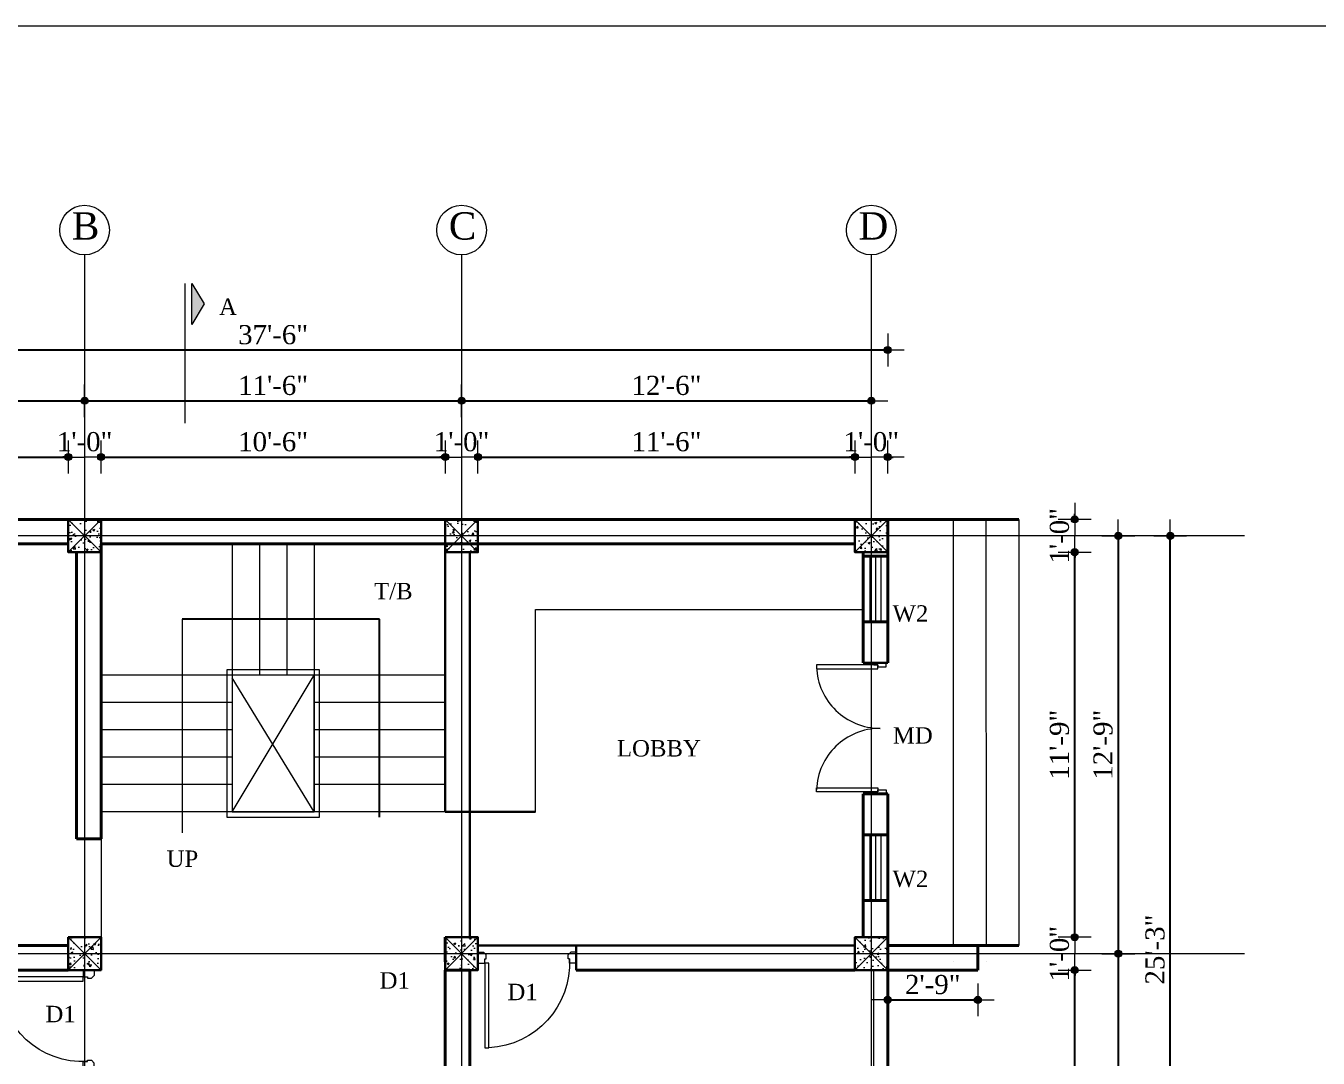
# Model space of a CAD drawing. Header units: inches. Extents: x 897 to 49934, y -34925 to -18564.
# Drawn here: x 7831.4 to 8304.6, y -25150.3 to -24772.7 of the extents above; entities that cross this region are included whole.
import ezdxf

# ---------------------------------------------------------------- set-up
doc = ezdxf.new("R2010")
doc.units = ezdxf.units.IN
doc.header["$LTSCALE"] = 35
doc.header["$MEASUREMENT"] = 0
doc.header["$PDMODE"] = 34
doc.linetypes.add('PROYECCION', pattern=[19.05, 12.7, -6.35])
for name, color, linetype, lineweight in [('SES- Door&Window', 21, 'Continuous', 15), ('SES-DIMENSION', 142, 'Continuous', 13), ('SES-Elevation', 4, 'Continuous', 15), ('SES-Furniture', 45, 'Continuous', 5), ('SES-HACTH', 8, 'Continuous', 13), ('SES-Leader', 2, 'Continuous', 15), ('SES-REBARS', 1, 'Continuous', 40), ('SES-Set Back Line', 2, 'Continuous', 15), ('SES-Staircase', 134, 'Continuous', 13), ('SES-TEXT', 3, 'Continuous', 20), ('SES-Wall Plan', 6, 'Continuous', 30)]:
    doc.layers.add(name, color=color, linetype=linetype, lineweight=lineweight)
doc.styles.add('7 INCH', font='times.ttf', dxfattribs={"height": 7})
doc.styles.add('SES-ARAIL', font='times.ttf', dxfattribs={"height": 6})
doc.linetypes.add('ZIGZAG', pattern='A,0.0001,-0.2,[131,ltypeshp.shx,S=0.2,R=0,X=-0.2,Y=0],-0.4,[131,ltypeshp.shx,S=0.2,R=180,X=0.2,Y=0],-0.2', length=0.8001)
doc.dimstyles.new('7 INCH', dxfattribs={"dimscale": 0, "dimtxt": 7, "dimasz": 1, "dimexe": 2, "dimexo": 9, "dimgap": 2, "dimtad": 1, "dimdec": 0, "dimzin": 3, "dimdsep": 46, "dimlunit": 4, "dimtxsty": '7 INCH', "dimblk": 'DIM', "dimcen": 3, "dimdle": 3, "dimse1": 1, "dimse2": 1, "dimclrd": 256, "dimclre": 256, "dimclrt": 7, "dimadec": 1, "dimazin": 2, "dimtfac": 1, "dimtdec": 0, "dimtix": 1, "dimtofl": 0, "dimtmove": 2, "dimatfit": 3, "dimldrblk": 'ARW', "dimfxl": 2, "dimfrac": 2, "dimtolj": 2, "dimtzin": 0, "dimarcsym": 0})

# ---------------------------------------------------------------- blocks, each defined once
blk = doc.blocks.new('c11')
at = {"layer": 'SES-HACTH', "linetype": 'ByBlock'}
h = blk.add_hatch(dxfattribs=at)
h.set_pattern_fill('AR-CONC', color=256)
h.set_pattern_definition([(50, (-20422.33, 19414.4167), (7.1726018, -0.6275213), [0.75, -8.25]), (355, (-20422.33, 19414.417), (-1.3875133, 7.5219213), [0.6, -6.6]), (100.451444, (-20421.732, 19414.3644), (5.7850885, 6.8943999), [0.637402, -7.0114211]), (46.1842, (-20422.33, 19416.417), (10.6724133, -1.6551928), [1.125, -12.375]), (96.635635, (-20421.441, 19416.279), (9.3466195, 9.741186), [0.9561034, -10.5171376]), (351.184164, (-20422.33, 19416.417), (9.3466195, 9.741186), [0.9, -9.9]), (21, (-20421.33, 19415.9167), (5.9690705, -4.0261889), [0.75, -8.25]), (326, (-20421.33, 19415.917), (2.4331533, 7.2515005), [0.6, -6.6]), (71.451445, (-20420.8325, 19415.581), (8.4022238, 3.2253115), [0.6374019, -7.0114211]), (37.5, (-20422.33, 19414.4167), (0.12159855, 3.32893854), [0, -6.52, 0, -6.7, 0, -6.625]), (7.5, (-20422.33, 19414.4167), (2.63069537, 3.9441171), [0, -3.82, 0, -6.37, 0, -2.525]), (327.5, (-20424.56, 19414.4167), (5.33822436, -0.22554872), [0, -2.5, 0, -7.8, 0, -10.35]), (317.5, (-20425.56, 19414.4167), (5.8318617, 1.0010498), [0, -3.25, 0, -5.18, 0, -7.35])])
h.paths.add_polyline_path([(-6, 6), (-6, -6), (6, -6), (6, 6)])
for p, q in [((-6, 6), (6, -6)), ((6, 6), (-6, -6))]:
    blk.add_line(p, q, dxfattribs=at)
at = {"layer": 'SES-Wall Plan', "linetype": 'ByBlock'}
blk.add_lwpolyline([(-6, 6), (6, 6), (6, -6), (-6, -6)], close=True, dxfattribs=at)
blk = doc.blocks.new('3ls')
at = {"layer": 'SES- Door&Window'}
for p, q in [((-36, -2.5), (-34, -2.5)), ((-34, -2.5), (-33, -3.5)), ((-33, -5), (-33, -3.5)), ((-2, -2.5), (-3, -3.5)), ((-3, -5), (-3, -3.5)), ((0, -2.5), (-2, -2.5)), ((-36, -6.5), (-33.5, -6.5)), ((-33.5, -6.5), (-33.5, -5)), ((-33.5, -5), (-33, -5)), ((-2.5, -5), (-3, -5)), ((-2.5, -6.5), (-2.5, -5)), ((0, -6.5), (-2.5, -6.5))]:
    blk.add_line(p, q, dxfattribs=at)
blk.add_lwpolyline([(-2.5, -6.5), (-2.5, -37.5), (-4, -37.5), (-4, -6.5)], close=True, dxfattribs=at)
blk.add_arc((-2.5, -6.5), 31.04, 177.2298, 267.2298, dxfattribs=at)
at = {"layer": 'SES-Wall Plan', "color": 6, "ltscale": 2}
for p, q in [((-36, -6.5), (-36, -1.5)), ((0, -6.5), (0, -1.5))]:
    blk.add_line(p, q, dxfattribs=at)
blk = doc.blocks.new('DIM')
at = {"layer": 'SES-DIMENSION'}
h = blk.add_hatch(color=256, dxfattribs=at)
h.paths.add_polyline_path([(0, 1.284), (0, 0), (1.284, 0, 0.414214)])
h.paths.add_polyline_path([(1.284, 0), (0, 0), (0, -1.284, 0.414214)])
h.paths.add_polyline_path([(0, 0), (-1.284, 0, 0.414214), (0, -1.284)])
h.paths.add_polyline_path([(0, 1.284, 0.414214), (-1.284, 0), (0, 0)])
for p, q in [((0, 6), (0, -6)), ((-6, 0), (6, 0))]:
    blk.add_line(p, q, dxfattribs=at)
blk.add_circle((0, 0), 1.284, dxfattribs=at)
blk = doc.blocks.new('*D943')
at = {"layer": 'Defpoints', "color": 0, "linetype": 'ByBlock', "transparency": 16777216}
for p in [(7846.97, -24930.4), (7708.97, -24953.22), (7846.97, -24953.22)]:
    blk.add_point(p, dxfattribs=at)
at = {"layer": 'SES-DIMENSION', "linetype": 'ByBlock', "lineweight": -2, "transparency": 16777216}
blk.add_line((7709.97, -24930.4), (7845.97, -24930.4), dxfattribs=at)
at = {"layer": 'SES-DIMENSION', "linetype": 'ByBlock', "lineweight": -2, "transparency": 16777216, "rotation": 180}
blk.add_blockref('DIM', (7708.97, -24930.4), dxfattribs=at)
at = {"layer": 'SES-DIMENSION', "linetype": 'ByBlock', "lineweight": -2, "transparency": 16777216}
blk.add_blockref('DIM', (7846.97, -24930.4), dxfattribs=at)
at = {"layer": 'SES-DIMENSION', "color": 7, "linetype": 'ByBlock', "transparency": 16777216, "insert": (7777.97, -24924.84), "char_height": 7, "attachment_point": 5, "style": '7 INCH'}
blk.add_mtext('\\A2;11\'-6"', dxfattribs=at)
blk = doc.blocks.new('ARW')
at = {"layer": 'SES-DIMENSION'}
blk.add_lwpolyline([(10, 0, 0, 6, 0), (0, 0, 0, 0, 0), (10, 0, 0, 0, 0)], format="xyseb", dxfattribs=at)
blk = doc.blocks.new('*D944')
at = {"layer": 'Defpoints', "color": 0, "linetype": 'ByBlock', "transparency": 16777216}
for p in [(7858.97, -24930.4), (7846.97, -24953.22), (7858.97, -24953.22)]:
    blk.add_point(p, dxfattribs=at)
at = {"layer": 'SES-DIMENSION', "linetype": 'ByBlock', "lineweight": -2, "transparency": 16777216}
for p, q in [((7845.97, -24930.4), (7844.97, -24930.4)), ((7859.97, -24930.4), (7860.97, -24930.4))]:
    blk.add_line(p, q, dxfattribs=at)
blk.add_blockref('DIM', (7846.97, -24930.4), dxfattribs=at)
at = {"layer": 'SES-DIMENSION', "linetype": 'ByBlock', "lineweight": -2, "transparency": 16777216, "rotation": 180}
blk.add_blockref('DIM', (7858.97, -24930.4), dxfattribs=at)
at = {"layer": 'SES-DIMENSION', "color": 7, "linetype": 'ByBlock', "transparency": 16777216, "insert": (7852.97, -24924.84), "char_height": 7, "attachment_point": 5, "style": '7 INCH'}
blk.add_mtext('\\A2;1\'-0"', dxfattribs=at)
blk = doc.blocks.new('*D945')
at = {"layer": 'Defpoints', "color": 0, "linetype": 'ByBlock', "transparency": 16777216}
for p in [(7984.97, -24930.4), (7858.97, -24953.22), (7984.97, -24953.22)]:
    blk.add_point(p, dxfattribs=at)
at = {"layer": 'SES-DIMENSION', "linetype": 'ByBlock', "lineweight": -2, "transparency": 16777216}
blk.add_line((7859.97, -24930.4), (7983.97, -24930.4), dxfattribs=at)
at = {"layer": 'SES-DIMENSION', "linetype": 'ByBlock', "lineweight": -2, "transparency": 16777216, "rotation": 180}
blk.add_blockref('DIM', (7858.97, -24930.4), dxfattribs=at)
at = {"layer": 'SES-DIMENSION', "linetype": 'ByBlock', "lineweight": -2, "transparency": 16777216}
blk.add_blockref('DIM', (7984.97, -24930.4), dxfattribs=at)
at = {"layer": 'SES-DIMENSION', "color": 7, "linetype": 'ByBlock', "transparency": 16777216, "insert": (7921.97, -24924.84), "char_height": 7, "attachment_point": 5, "style": '7 INCH'}
blk.add_mtext('\\A2;10\'-6"', dxfattribs=at)
blk = doc.blocks.new('*D946')
at = {"layer": 'Defpoints', "color": 0, "linetype": 'ByBlock', "transparency": 16777216}
for p in [(7996.97, -24930.4), (7984.97, -24953.22), (7996.97, -24953.22)]:
    blk.add_point(p, dxfattribs=at)
at = {"layer": 'SES-DIMENSION', "linetype": 'ByBlock', "lineweight": -2, "transparency": 16777216}
for p, q in [((7983.97, -24930.4), (7982.97, -24930.4)), ((7997.97, -24930.4), (7998.97, -24930.4))]:
    blk.add_line(p, q, dxfattribs=at)
blk.add_blockref('DIM', (7984.97, -24930.4), dxfattribs=at)
at = {"layer": 'SES-DIMENSION', "linetype": 'ByBlock', "lineweight": -2, "transparency": 16777216, "rotation": 180}
blk.add_blockref('DIM', (7996.97, -24930.4), dxfattribs=at)
at = {"layer": 'SES-DIMENSION', "color": 7, "linetype": 'ByBlock', "transparency": 16777216, "insert": (7990.97, -24924.84), "char_height": 7, "attachment_point": 5, "style": '7 INCH'}
blk.add_mtext('\\A2;1\'-0"', dxfattribs=at)
blk = doc.blocks.new('*D947')
at = {"layer": 'Defpoints', "color": 0, "linetype": 'ByBlock', "transparency": 16777216}
for p in [(8134.97, -24930.4), (7996.97, -24953.22), (8134.97, -24953.22)]:
    blk.add_point(p, dxfattribs=at)
at = {"layer": 'SES-DIMENSION', "linetype": 'ByBlock', "lineweight": -2, "transparency": 16777216}
blk.add_line((7997.97, -24930.4), (8133.97, -24930.4), dxfattribs=at)
at = {"layer": 'SES-DIMENSION', "linetype": 'ByBlock', "lineweight": -2, "transparency": 16777216, "rotation": 180}
blk.add_blockref('DIM', (7996.97, -24930.4), dxfattribs=at)
at = {"layer": 'SES-DIMENSION', "linetype": 'ByBlock', "lineweight": -2, "transparency": 16777216}
blk.add_blockref('DIM', (8134.97, -24930.4), dxfattribs=at)
at = {"layer": 'SES-DIMENSION', "color": 7, "linetype": 'ByBlock', "transparency": 16777216, "insert": (8065.97, -24924.84), "char_height": 7, "attachment_point": 5, "style": '7 INCH'}
blk.add_mtext('\\A2;11\'-6"', dxfattribs=at)
blk = doc.blocks.new('*D948')
at = {"layer": 'Defpoints', "color": 0, "linetype": 'ByBlock', "transparency": 16777216}
for p in [(8146.97, -24930.4), (8134.97, -24953.22), (8146.97, -24953.22)]:
    blk.add_point(p, dxfattribs=at)
at = {"layer": 'SES-DIMENSION', "linetype": 'ByBlock', "lineweight": -2, "transparency": 16777216}
for p, q in [((8133.97, -24930.4), (8132.97, -24930.4)), ((8147.97, -24930.4), (8148.97, -24930.4))]:
    blk.add_line(p, q, dxfattribs=at)
blk.add_blockref('DIM', (8134.97, -24930.4), dxfattribs=at)
at = {"layer": 'SES-DIMENSION', "linetype": 'ByBlock', "lineweight": -2, "transparency": 16777216, "rotation": 180}
blk.add_blockref('DIM', (8146.97, -24930.4), dxfattribs=at)
at = {"layer": 'SES-DIMENSION', "color": 7, "linetype": 'ByBlock', "transparency": 16777216, "insert": (8140.97, -24924.84), "char_height": 7, "attachment_point": 5, "style": '7 INCH'}
blk.add_mtext('\\A2;1\'-0"', dxfattribs=at)
blk = doc.blocks.new('*D949')
at = {"layer": 'Defpoints', "color": 0, "linetype": 'ByBlock', "transparency": 16777216}
for p in [(7852.97, -24909.82), (7702.97, -24953.22), (7852.97, -24953.22)]:
    blk.add_point(p, dxfattribs=at)
at = {"layer": 'SES-DIMENSION', "linetype": 'ByBlock', "lineweight": -2, "transparency": 16777216}
blk.add_line((7703.97, -24909.82), (7851.97, -24909.82), dxfattribs=at)
at = {"layer": 'SES-DIMENSION', "linetype": 'ByBlock', "lineweight": -2, "transparency": 16777216, "rotation": 180}
blk.add_blockref('DIM', (7702.97, -24909.82), dxfattribs=at)
at = {"layer": 'SES-DIMENSION', "linetype": 'ByBlock', "lineweight": -2, "transparency": 16777216}
blk.add_blockref('DIM', (7852.97, -24909.82), dxfattribs=at)
at = {"layer": 'SES-DIMENSION', "color": 7, "linetype": 'ByBlock', "transparency": 16777216, "insert": (7777.97, -24904.25), "char_height": 7, "attachment_point": 5, "style": '7 INCH'}
blk.add_mtext('\\A2;12\'-6"', dxfattribs=at)
blk = doc.blocks.new('*D950')
at = {"layer": 'Defpoints', "color": 0, "linetype": 'ByBlock', "transparency": 16777216}
for p in [(7990.97, -24909.82), (7852.97, -24953.22), (7990.97, -24953.22)]:
    blk.add_point(p, dxfattribs=at)
at = {"layer": 'SES-DIMENSION', "linetype": 'ByBlock', "lineweight": -2, "transparency": 16777216}
blk.add_line((7853.97, -24909.82), (7989.97, -24909.82), dxfattribs=at)
at = {"layer": 'SES-DIMENSION', "linetype": 'ByBlock', "lineweight": -2, "transparency": 16777216, "rotation": 180}
blk.add_blockref('DIM', (7852.97, -24909.82), dxfattribs=at)
at = {"layer": 'SES-DIMENSION', "linetype": 'ByBlock', "lineweight": -2, "transparency": 16777216}
blk.add_blockref('DIM', (7990.97, -24909.82), dxfattribs=at)
at = {"layer": 'SES-DIMENSION', "color": 7, "linetype": 'ByBlock', "transparency": 16777216, "insert": (7921.97, -24904.25), "char_height": 7, "attachment_point": 5, "style": '7 INCH'}
blk.add_mtext('\\A2;11\'-6"', dxfattribs=at)
blk = doc.blocks.new('*D951')
at = {"layer": 'Defpoints', "color": 0, "linetype": 'ByBlock', "transparency": 16777216}
for p in [(8140.97, -24909.82), (7990.97, -24953.22), (8140.97, -24953.22)]:
    blk.add_point(p, dxfattribs=at)
at = {"layer": 'SES-DIMENSION', "linetype": 'ByBlock', "lineweight": -2, "transparency": 16777216}
blk.add_line((7991.97, -24909.82), (8139.97, -24909.82), dxfattribs=at)
at = {"layer": 'SES-DIMENSION', "linetype": 'ByBlock', "lineweight": -2, "transparency": 16777216, "rotation": 180}
blk.add_blockref('DIM', (7990.97, -24909.82), dxfattribs=at)
at = {"layer": 'SES-DIMENSION', "linetype": 'ByBlock', "lineweight": -2, "transparency": 16777216}
blk.add_blockref('DIM', (8140.97, -24909.82), dxfattribs=at)
at = {"layer": 'SES-DIMENSION', "color": 7, "linetype": 'ByBlock', "transparency": 16777216, "insert": (8065.97, -24904.25), "char_height": 7, "attachment_point": 5, "style": '7 INCH'}
blk.add_mtext('\\A2;12\'-6"', dxfattribs=at)
blk = doc.blocks.new('*D952')
at = {"layer": 'Defpoints', "color": 0, "linetype": 'ByBlock', "transparency": 16777216}
for p in [(8146.97, -24891.25), (7696.97, -24953.22), (8146.97, -24953.22)]:
    blk.add_point(p, dxfattribs=at)
at = {"layer": 'SES-DIMENSION', "linetype": 'ByBlock', "lineweight": -2, "transparency": 16777216}
blk.add_line((7697.97, -24891.25), (8145.97, -24891.25), dxfattribs=at)
at = {"layer": 'SES-DIMENSION', "linetype": 'ByBlock', "lineweight": -2, "transparency": 16777216, "rotation": 180}
blk.add_blockref('DIM', (7696.97, -24891.25), dxfattribs=at)
at = {"layer": 'SES-DIMENSION', "linetype": 'ByBlock', "lineweight": -2, "transparency": 16777216}
blk.add_blockref('DIM', (8146.97, -24891.25), dxfattribs=at)
at = {"layer": 'SES-DIMENSION', "color": 7, "linetype": 'ByBlock', "transparency": 16777216, "insert": (7921.97, -24885.68), "char_height": 7, "attachment_point": 5, "style": '7 INCH'}
blk.add_mtext('\\A2;37\'-6"', dxfattribs=at)
blk = doc.blocks.new('*D970')
at = {"layer": 'Defpoints', "color": 0, "linetype": 'ByBlock', "transparency": 16777216}
for p in [(8146.97, -25118.11), (8215.43, -25118.11), (8146.97, -25256)]:
    blk.add_point(p, dxfattribs=at)
at = {"layer": 'SES-DIMENSION', "linetype": 'ByBlock', "lineweight": -2, "transparency": 16777216}
blk.add_line((8215.43, -25255), (8215.43, -25119.11), dxfattribs=at)
for p, rotation in [((8215.43, -25118.11), 90), ((8215.43, -25256), 270)]:
    blk.add_blockref('DIM', p, dxfattribs=dict(at, rotation=rotation))
at = {"layer": 'SES-DIMENSION', "color": 7, "linetype": 'ByBlock', "transparency": 16777216, "insert": (8209.87, -25187.06), "char_height": 7, "attachment_point": 5, "rotation": 90, "style": '7 INCH'}
blk.add_mtext('\\A2;11\'-6"', dxfattribs=at)
blk = doc.blocks.new('*D971')
at = {"layer": 'Defpoints', "color": 0, "linetype": 'ByBlock', "transparency": 16777216}
for p in [(8146.97, -25106.11), (8215.43, -25106.11), (8146.97, -25118.11)]:
    blk.add_point(p, dxfattribs=at)
at = {"layer": 'SES-DIMENSION', "linetype": 'ByBlock', "lineweight": -2, "transparency": 16777216}
for p, q in [((8215.43, -25105.11), (8215.43, -25104.11)), ((8215.43, -25119.11), (8215.43, -25120.11))]:
    blk.add_line(p, q, dxfattribs=at)
for p, rotation in [((8215.43, -25106.11), 270), ((8215.43, -25118.11), 90)]:
    blk.add_blockref('DIM', p, dxfattribs=dict(at, rotation=rotation))
at = {"layer": 'SES-DIMENSION', "color": 7, "linetype": 'ByBlock', "transparency": 16777216, "insert": (8209.87, -25112.11), "char_height": 7, "attachment_point": 5, "rotation": 90, "style": '7 INCH'}
blk.add_mtext('\\A2;1\'-0"', dxfattribs=at)
blk = doc.blocks.new('*D972')
at = {"layer": 'Defpoints', "color": 0, "linetype": 'ByBlock', "transparency": 16777216}
for p in [(8146.97, -24965.22), (8215.43, -24965.22), (8146.97, -25106.11)]:
    blk.add_point(p, dxfattribs=at)
at = {"layer": 'SES-DIMENSION', "linetype": 'ByBlock', "lineweight": -2, "transparency": 16777216}
blk.add_line((8215.43, -25105.11), (8215.43, -24966.22), dxfattribs=at)
for p, rotation in [((8215.43, -24965.22), 90), ((8215.43, -25106.11), 270)]:
    blk.add_blockref('DIM', p, dxfattribs=dict(at, rotation=rotation))
at = {"layer": 'SES-DIMENSION', "color": 7, "linetype": 'ByBlock', "transparency": 16777216, "insert": (8209.86, -25035.67), "char_height": 7, "attachment_point": 5, "rotation": 90, "style": '7 INCH'}
blk.add_mtext('\\A2;11\'-9"', dxfattribs=at)
blk = doc.blocks.new('*D973')
at = {"layer": 'Defpoints', "color": 0, "linetype": 'ByBlock', "transparency": 16777216}
for p in [(8146.97, -24953.22), (8215.43, -24953.22), (8146.97, -24965.22)]:
    blk.add_point(p, dxfattribs=at)
at = {"layer": 'SES-DIMENSION', "linetype": 'ByBlock', "lineweight": -2, "transparency": 16777216}
for p, q in [((8215.43, -24952.22), (8215.43, -24951.22)), ((8215.43, -24966.22), (8215.43, -24967.22))]:
    blk.add_line(p, q, dxfattribs=at)
for p, rotation in [((8215.43, -24953.22), 270), ((8215.43, -24965.22), 90)]:
    blk.add_blockref('DIM', p, dxfattribs=dict(at, rotation=rotation))
at = {"layer": 'SES-DIMENSION', "color": 7, "linetype": 'ByBlock', "transparency": 16777216, "insert": (8209.87, -24959.22), "char_height": 7, "attachment_point": 5, "rotation": 90, "style": '7 INCH'}
blk.add_mtext('\\A2;1\'-0"', dxfattribs=at)
blk = doc.blocks.new('*D974')
at = {"layer": 'Defpoints', "color": 0, "linetype": 'ByBlock', "transparency": 16777216}
for p in [(8146.97, -24959.22), (8146.97, -25112.11), (8231.39, -25112.11)]:
    blk.add_point(p, dxfattribs=at)
at = {"layer": 'SES-DIMENSION', "linetype": 'ByBlock', "lineweight": -2, "transparency": 16777216}
blk.add_line((8231.39, -24960.22), (8231.39, -25111.11), dxfattribs=at)
for p, rotation in [((8231.39, -24959.22), 90), ((8231.39, -25112.11), 270)]:
    blk.add_blockref('DIM', p, dxfattribs=dict(at, rotation=rotation))
at = {"layer": 'SES-DIMENSION', "color": 7, "linetype": 'ByBlock', "transparency": 16777216, "insert": (8225.82, -25035.67), "char_height": 7, "attachment_point": 5, "rotation": 90, "style": '7 INCH'}
blk.add_mtext('\\A2;12\'-9"', dxfattribs=at)
blk = doc.blocks.new('*D975')
at = {"layer": 'Defpoints', "color": 0, "linetype": 'ByBlock', "transparency": 16777216}
for p in [(8146.97, -25112.11), (8146.97, -25262), (8231.39, -25262)]:
    blk.add_point(p, dxfattribs=at)
at = {"layer": 'SES-DIMENSION', "linetype": 'ByBlock', "lineweight": -2, "transparency": 16777216}
blk.add_line((8231.39, -25113.11), (8231.39, -25261), dxfattribs=at)
for p, rotation in [((8231.39, -25112.11), 90), ((8231.39, -25262), 270)]:
    blk.add_blockref('DIM', p, dxfattribs=dict(at, rotation=rotation))
at = {"layer": 'SES-DIMENSION', "color": 7, "linetype": 'ByBlock', "transparency": 16777216, "insert": (8225.83, -25187.06), "char_height": 7, "attachment_point": 5, "rotation": 90, "style": '7 INCH'}
blk.add_mtext('\\A2;12\'-6"', dxfattribs=at)
blk = doc.blocks.new('*D976')
at = {"layer": 'Defpoints', "color": 0, "linetype": 'ByBlock', "transparency": 16777216}
for p in [(8146.97, -24959.22), (8250.41, -24959.22), (8146.97, -25262)]:
    blk.add_point(p, dxfattribs=at)
at = {"layer": 'SES-DIMENSION', "linetype": 'ByBlock', "lineweight": -2, "transparency": 16777216}
blk.add_line((8250.41, -25261), (8250.41, -24960.22), dxfattribs=at)
for p, rotation in [((8250.41, -24959.22), 90), ((8250.41, -25262), 270)]:
    blk.add_blockref('DIM', p, dxfattribs=dict(at, rotation=rotation))
at = {"layer": 'SES-DIMENSION', "color": 7, "linetype": 'ByBlock', "transparency": 16777216, "insert": (8244.85, -25110.61), "char_height": 7, "attachment_point": 5, "rotation": 90, "style": '7 INCH'}
blk.add_mtext('\\A2;25\'-3"', dxfattribs=at)
blk = doc.blocks.new('PUERTA ABATIBLE SENCILLA-160')
at = {"layer": 'SES-Elevation'}
for p, q in [((-1.575, 0.025), (-1.575, 0.775)), ((-1.575, 0.775), (-1.525, 0.775)), ((-1.525, 0.775), (-1.525, 0.025)), ((-0.075, 0.775), (-0.075, 0.025)), ((-0.025, 0.775), (-0.075, 0.775)), ((-0.025, 0.025), (-0.025, 0.775)), ((-1.6, -0.075), (-1.6, 0.075)), ((-1.6, 0.075), (-1.575, 0.075)), ((-1.575, 0.075), (-1.575, 0.025)), ((-1.575, 0.025), (-1.55, 0.025)), ((-1.525, 0.025), (-1.575, 0.025)), ((-1.55, 0.025), (-1.55, -0.075)), ((-0.075, 0.025), (-0.025, 0.025)), ((-0.05, 0.025), (-0.05, -0.075)), ((-0.025, 0.025), (-0.05, 0.025)), ((0, 0.075), (-0.025, 0.075)), ((-0.025, 0.075), (-0.025, 0.025)), ((0, -0.075), (0, 0.075)), ((-1.55, -0.075), (-1.6, -0.075)), ((-0.05, -0.075), (0, -0.075))]:
    blk.add_line(p, q, dxfattribs=at)
at = {"layer": 'SES-Elevation', "color": 1, "linetype": 'PROYECCION'}
for centre, start, end in [((-1.575, 0), 0, 88.135), ((-0.025, 0), 91.865, 180)]:
    blk.add_arc(centre, 0.775, start, end, dxfattribs=at)
blk = doc.blocks.new('*D977')
at = {"layer": 'Defpoints', "color": 0, "linetype": 'ByBlock', "transparency": 16777216}
for p in [(8179.97, -25115.11), (8146.97, -25118.11), (8179.97, -25129.01)]:
    blk.add_point(p, dxfattribs=at)
at = {"layer": 'SES-DIMENSION', "linetype": 'ByBlock', "lineweight": -2, "transparency": 16777216}
blk.add_line((8147.97, -25129.01), (8178.97, -25129.01), dxfattribs=at)
at = {"layer": 'SES-DIMENSION', "linetype": 'ByBlock', "lineweight": -2, "transparency": 16777216, "rotation": 180}
blk.add_blockref('DIM', (8146.97, -25129.01), dxfattribs=at)
at = {"layer": 'SES-DIMENSION', "linetype": 'ByBlock', "lineweight": -2, "transparency": 16777216}
blk.add_blockref('DIM', (8179.97, -25129.01), dxfattribs=at)
at = {"layer": 'SES-DIMENSION', "color": 7, "linetype": 'ByBlock', "transparency": 16777216, "insert": (8163.47, -25123.44), "char_height": 7, "attachment_point": 5, "style": '7 INCH'}
blk.add_mtext('\\A2;2\'-9"', dxfattribs=at)
blk = doc.blocks.new('sdfhdfgb')
at = {"layer": 'SES-DIMENSION'}
blk.add_line((7509.31, -24772.66), (10873.31, -24772.66), dxfattribs=at)

msp = doc.modelspace()

# ---------------------------------------------------------------- hatches: boundary and pattern name
at = {"layer": 'SES-TEXT'}
msp.add_hatch(color=256, dxfattribs=at).paths.add_polyline_path([(7892.16, -24866.87), (7892.16, -24881.87), (7896.78, -24874.37)])

# ---------------------------------------------------------------- linework, layer by layer
at = {"layer": 'SES- Door&Window', "linetype": 'ZIGZAG', "ltscale": 0.25}
msp.add_line((8141.87, -25256), (8141.87, -25118.11), dxfattribs=at)
at = {"layer": 'SES- Door&Window', "linetype": 'ByBlock'}
for points in [[(8140.47, -24966.73), (8140.47, -24990.67)], [(8142.47, -24966.73), (8142.47, -24990.67)], [(8144.47, -24966.73), (8144.47, -24990.67)], [(8140.47, -25068.66), (8140.47, -25092.6)], [(8142.47, -25068.66), (8142.47, -25092.6)], [(8144.47, -25068.66), (8144.47, -25092.6)]]:
    msp.add_lwpolyline(points, dxfattribs=at)
at = {"layer": 'SES-DIMENSION', "ltscale": 10}
msp.add_line((7889.63, -24866.97), (7889.63, -24918.05), dxfattribs=at)
at = {"layer": 'SES-DIMENSION', "linetype": 'ByBlock'}
msp.add_line((7858.97, -25070.11), (7858.97, -25106.11), dxfattribs=at)
msp.add_lwpolyline([(7888.62, -24989.73), (7888.62, -25067.88)], dxfattribs=at)
at = {"layer": 'SES-DIMENSION'}
for centre in [(7852.97, -24847.38), (7990.97, -24847.38), (8140.97, -24847.38)]:
    msp.add_circle(centre, 9.09, dxfattribs=at)
at = {"layer": 'SES-Furniture', "linetype": 'ByBlock'}
for points in [[(7993.97, -25060.22), (8017.97, -25060.22), (8017.97, -24986.22)], [(8017.97, -24986.22), (8137.97, -24986.22)]]:
    msp.add_lwpolyline(points, dxfattribs=at)
at = {"layer": 'SES-REBARS', "color": 6, "linetype": 'ByBlock'}
for p, q in [((8146.97, -25005.67), (8146.97, -24953.22)), ((8146.97, -24953.22), (8194.94, -24953.22)), ((7849.97, -25070.11), (7849.97, -24965.22)), ((7858.97, -25070.11), (7858.97, -24962.22)), ((8137.97, -25005.67), (8137.97, -24965.22)), ((8146.97, -24966.73), (8137.97, -24966.73)), ((8137.97, -24990.67), (8146.97, -24990.67)), ((8137.97, -25106.11), (8137.97, -25053.67)), ((8137.97, -25053.67), (8146.97, -25053.67)), ((8146.97, -25268), (8146.97, -25053.67)), ((7849.97, -25070.11), (7858.97, -25070.11)), ((8146.97, -25068.66), (8137.97, -25068.66)), ((8146.97, -25092.6), (8137.97, -25092.6)), ((7984.97, -25115.11), (7984.97, -25106.11)), ((7846.97, -25109.11), (7708.97, -25109.11)), ((8146.97, -25109.11), (8194.97, -25109.11)), ((8179.97, -25109.11), (8179.97, -25118.11)), ((8170.97, -25115.11), (8170.97, -25115.12)), ((8182.97, -25115.11), (8182.97, -25115.11)), ((7846.97, -25118.11), (7708.97, -25118.11)), ((7984.97, -25259), (7984.97, -25118.11)), ((7984.97, -25118.11), (7993.97, -25118.11)), ((7993.97, -25256), (7993.97, -25118.11)), ((8032.97, -25118.11), (8134.97, -25118.11)), ((8179.97, -25118.11), (8146.97, -25118.11))]:
    msp.add_line(p, q, dxfattribs=at)
for points in [[(8146.97, -24953.22), (7696.97, -24953.22)], [(7708.97, -24962.22), (7846.97, -24962.22)], [(7858.97, -24962.22), (8134.97, -24962.22)]]:
    msp.add_lwpolyline(points, dxfattribs=at)
at = {"layer": 'SES-Set Back Line'}
for p, q in [((7852.97, -24856.47), (7852.97, -25391.76)), ((7990.97, -24856.47), (7990.97, -25391.76)), ((8140.97, -24856.47), (8140.97, -25391.76)), ((8277.64, -24959.22), (7606.51, -24959.22)), ((8277.64, -25112.11), (7606.51, -25112.11))]:
    msp.add_line(p, q, dxfattribs=at)
at = {"layer": 'SES-Staircase', "linetype": 'ByBlock'}
for p, q in [((8170.94, -24953.22), (8170.97, -25109.11)), ((8182.94, -24953.22), (8182.97, -25109.11)), ((8194.94, -24953.22), (8194.97, -25109.11)), ((7906.97, -24962.22), (7906.97, -25060.22)), ((7916.97, -24962.22), (7916.97, -25010.22)), ((7926.97, -24962.22), (7926.97, -25010.22)), ((7936.97, -24962.22), (7936.97, -25060.22)), ((7984.97, -25010.22), (7858.97, -25010.22)), ((7906.97, -25060.22), (7936.97, -25010.22)), ((7936.97, -25060.22), (7906.97, -25011.22)), ((7906.97, -25020.22), (7858.97, -25020.22)), ((7984.97, -25020.22), (7936.97, -25020.22)), ((7906.97, -25030.22), (7858.97, -25030.22)), ((7984.97, -25030.22), (7936.97, -25030.22)), ((7906.97, -25040.22), (7858.97, -25040.22)), ((7984.97, -25040.22), (7936.97, -25040.22)), ((7906.97, -25050.22), (7858.97, -25050.22)), ((7984.97, -25050.22), (7936.97, -25050.22)), ((7984.97, -25060.22), (7858.97, -25060.22))]:
    msp.add_line(p, q, dxfattribs=at)
for points in [[(7904.97, -25062.22), (7938.97, -25062.22), (7938.97, -25008.22), (7904.97, -25008.22)], [(7906.97, -25060.22), (7936.97, -25060.22), (7936.97, -25010.22), (7906.97, -25010.22)]]:
    msp.add_lwpolyline(points, close=True, dxfattribs=at)
msp.add_lwpolyline([(8179.97, -25109.11), (8194.97, -25109.11)], dxfattribs=at)
at = {"layer": 'SES-TEXT'}
msp.add_lwpolyline([(7892.16, -24881.87), (7892.16, -24866.87), (7896.78, -24874.37), (7892.16, -24881.87)], dxfattribs=at)
at = {"layer": 'SES-Wall Plan', "linetype": 'ByBlock'}
for p, q in [((7984.97, -24965.22), (7984.97, -25060.22)), ((7993.97, -24965.22), (7993.97, -25106.11)), ((7984.97, -25060.22), (8017.97, -25060.22)), ((8134.97, -25109.11), (7996.97, -25109.11)), ((8032.97, -25109.11), (8032.97, -25118.11)), ((7858.97, -25118.11), (7849.97, -25118.11))]:
    msp.add_line(p, q, dxfattribs=at)
msp.add_lwpolyline([(8146.97, -25005.67), (8137.97, -25005.67)], dxfattribs=at)

# ---------------------------------------------------------------- block references
at = {"layer": 'SES-DIMENSION'}
msp.add_blockref('sdfhdfgb', (0, 0), dxfattribs=at)
at = {"layer": 'SES-Elevation', "xscale": 30.00000000000143, "yscale": 30.00000000000143, "zscale": 30.00000000000143, "rotation": 90}
msp.add_blockref('PUERTA ABATIBLE SENCILLA-160', (8144.16, -25005.67), dxfattribs=at)
at = {"layer": 'SES-HACTH', "ltscale": 2, "xscale": -1}
msp.add_blockref('3ls', (7996.97, -25109.05), dxfattribs=at)
at = {"layer": 'SES-HACTH', "ltscale": 2, "xscale": -1, "rotation": 270}
msp.add_blockref('3ls', (7858.97, -25118.11), dxfattribs=at)
at = {"layer": 'SES-REBARS', "linetype": 'ByBlock'}
for p in [(7852.97, -24959.22), (7990.97, -24959.22), (8140.97, -24959.22), (7852.97, -25112.11), (7990.97, -25112.11), (8140.97, -25112.11)]:
    msp.add_blockref('c11', p, dxfattribs=at)

# ---------------------------------------------------------------- texts
at = {"layer": 'SES-TEXT', "ltscale": 2, "style": 'SES-ARAIL'}
for s, height, p in [('B', 10, (7848.29, -24850.86)), ('C', 10, (7986.29, -24850.86)), ('D', 10, (8136.29, -24850.86)), ('W2', 6, (8148.74, -24990.65)), ('UP', 6, (7882.97, -25080.36)), ('W2', 6, (8148.74, -25087.74))]:
    msp.add_text(s, height=height, dxfattribs=at).set_placement(p)
at = {"layer": 'SES-TEXT', "style": 'SES-ARAIL'}
msp.add_text('A', height=6, dxfattribs=at).set_placement((7902.19, -24878.43))
at = {"layer": 'SES-TEXT', "char_height": 6, "style": 'SES-ARAIL'}
for s, insert, width, attachment_point in [('T/B', (7958.94, -24982.54), 44.2055, 7), ('MD', (8148.84, -25029.26), 106.1211, 1), ('LOBBY', (8047.84, -25033.97), 106.1211, 1), ('D1', (7972.04, -25124.91), 44.2055, 9), ('D1', (8018.82, -25129.14), 44.2055, 9), ('D1', (7849.69, -25131.19), 44.2055, 3)]:
    msp.add_mtext(s, dxfattribs=dict(at, insert=insert, width=width, attachment_point=attachment_point))

# ---------------------------------------------------------------- dimensions: what is measured, and where the dimension line sits
at = {"layer": 'SES-DIMENSION', "linetype": 'ByBlock'}
for base, p1, p2, picture, middle in [((8146.97, -24891.25), (7696.97, -24953.22), (8146.97, -24953.22), '*D952', (7921.97, -24885.68)), ((7852.97, -24909.82), (7702.97, -24953.22), (7852.97, -24953.22), '*D949', (7777.97, -24904.25)), ((7990.97, -24909.82), (7852.97, -24953.22), (7990.97, -24953.22), '*D950', (7921.97, -24904.25)), ((8140.97, -24909.82), (7990.97, -24953.22), (8140.97, -24953.22), '*D951', (8065.97, -24904.25)), ((7846.97, -24930.4), (7708.97, -24953.22), (7846.97, -24953.22), '*D943', (7777.97, -24924.84)), ((7858.97, -24930.4), (7846.97, -24953.22), (7858.97, -24953.22), '*D944', (7852.97, -24924.84)), ((7984.97, -24930.4), (7858.97, -24953.22), (7984.97, -24953.22), '*D945', (7921.97, -24924.84)), ((7996.97, -24930.4), (7984.97, -24953.22), (7996.97, -24953.22), '*D946', (7990.97, -24924.84)), ((8134.97, -24930.4), (7996.97, -24953.22), (8134.97, -24953.22), '*D947', (8065.97, -24924.84)), ((8146.97, -24930.4), (8134.97, -24953.22), (8146.97, -24953.22), '*D948', (8140.97, -24924.84)), ((8179.97, -25129.01), (8146.97, -25118.11), (8179.97, -25115.11), '*D977', (8163.47, -25123.44))]:
    dim = msp.add_linear_dim(base=base, p1=p1, p2=p2, dimstyle='7 INCH', override={"dimscale": 1}, dxfattribs=at)
    dim.commit()
    dim.dimension.update_dxf_attribs({"geometry": picture, "text_midpoint": middle})
for base, p1, p2, picture, middle in [((8215.43, -24953.22), (8146.97, -24965.22), (8146.97, -24953.22), '*D973', (8209.87, -24959.22)), ((8231.39, -25112.11), (8146.97, -24959.22), (8146.97, -25112.11), '*D974', (8225.82, -25035.67)), ((8250.41, -24959.22), (8146.97, -25262), (8146.97, -24959.22), '*D976', (8244.85, -25110.61)), ((8215.43, -24965.22), (8146.97, -25106.11), (8146.97, -24965.22), '*D972', (8209.86, -25035.67)), ((8215.43, -25106.11), (8146.97, -25118.11), (8146.97, -25106.11), '*D971', (8209.87, -25112.11)), ((8231.39, -25262), (8146.97, -25112.11), (8146.97, -25262), '*D975', (8225.83, -25187.06)), ((8215.43, -25118.11), (8146.97, -25256), (8146.97, -25118.11), '*D970', (8209.87, -25187.06))]:
    dim = msp.add_linear_dim(base=base, p1=p1, p2=p2, angle=90, dimstyle='7 INCH', override={"dimscale": 1}, dxfattribs=at)
    dim.commit()
    dim.dimension.update_dxf_attribs({"geometry": picture, "text_midpoint": middle})

# ---------------------------------------------------------------- leaders
at = {"layer": 'SES-Leader', "linetype": 'ByBlock'}
msp.add_leader([(7960.97, -25062.22), (7960.97, -24989.73), (7888.62, -24989.73)], dimstyle='7 INCH', override={"dimscale": 1, "dimasz": 6, "dimtad": 0}, dxfattribs=at)

doc.saveas('drawing.dxf')
